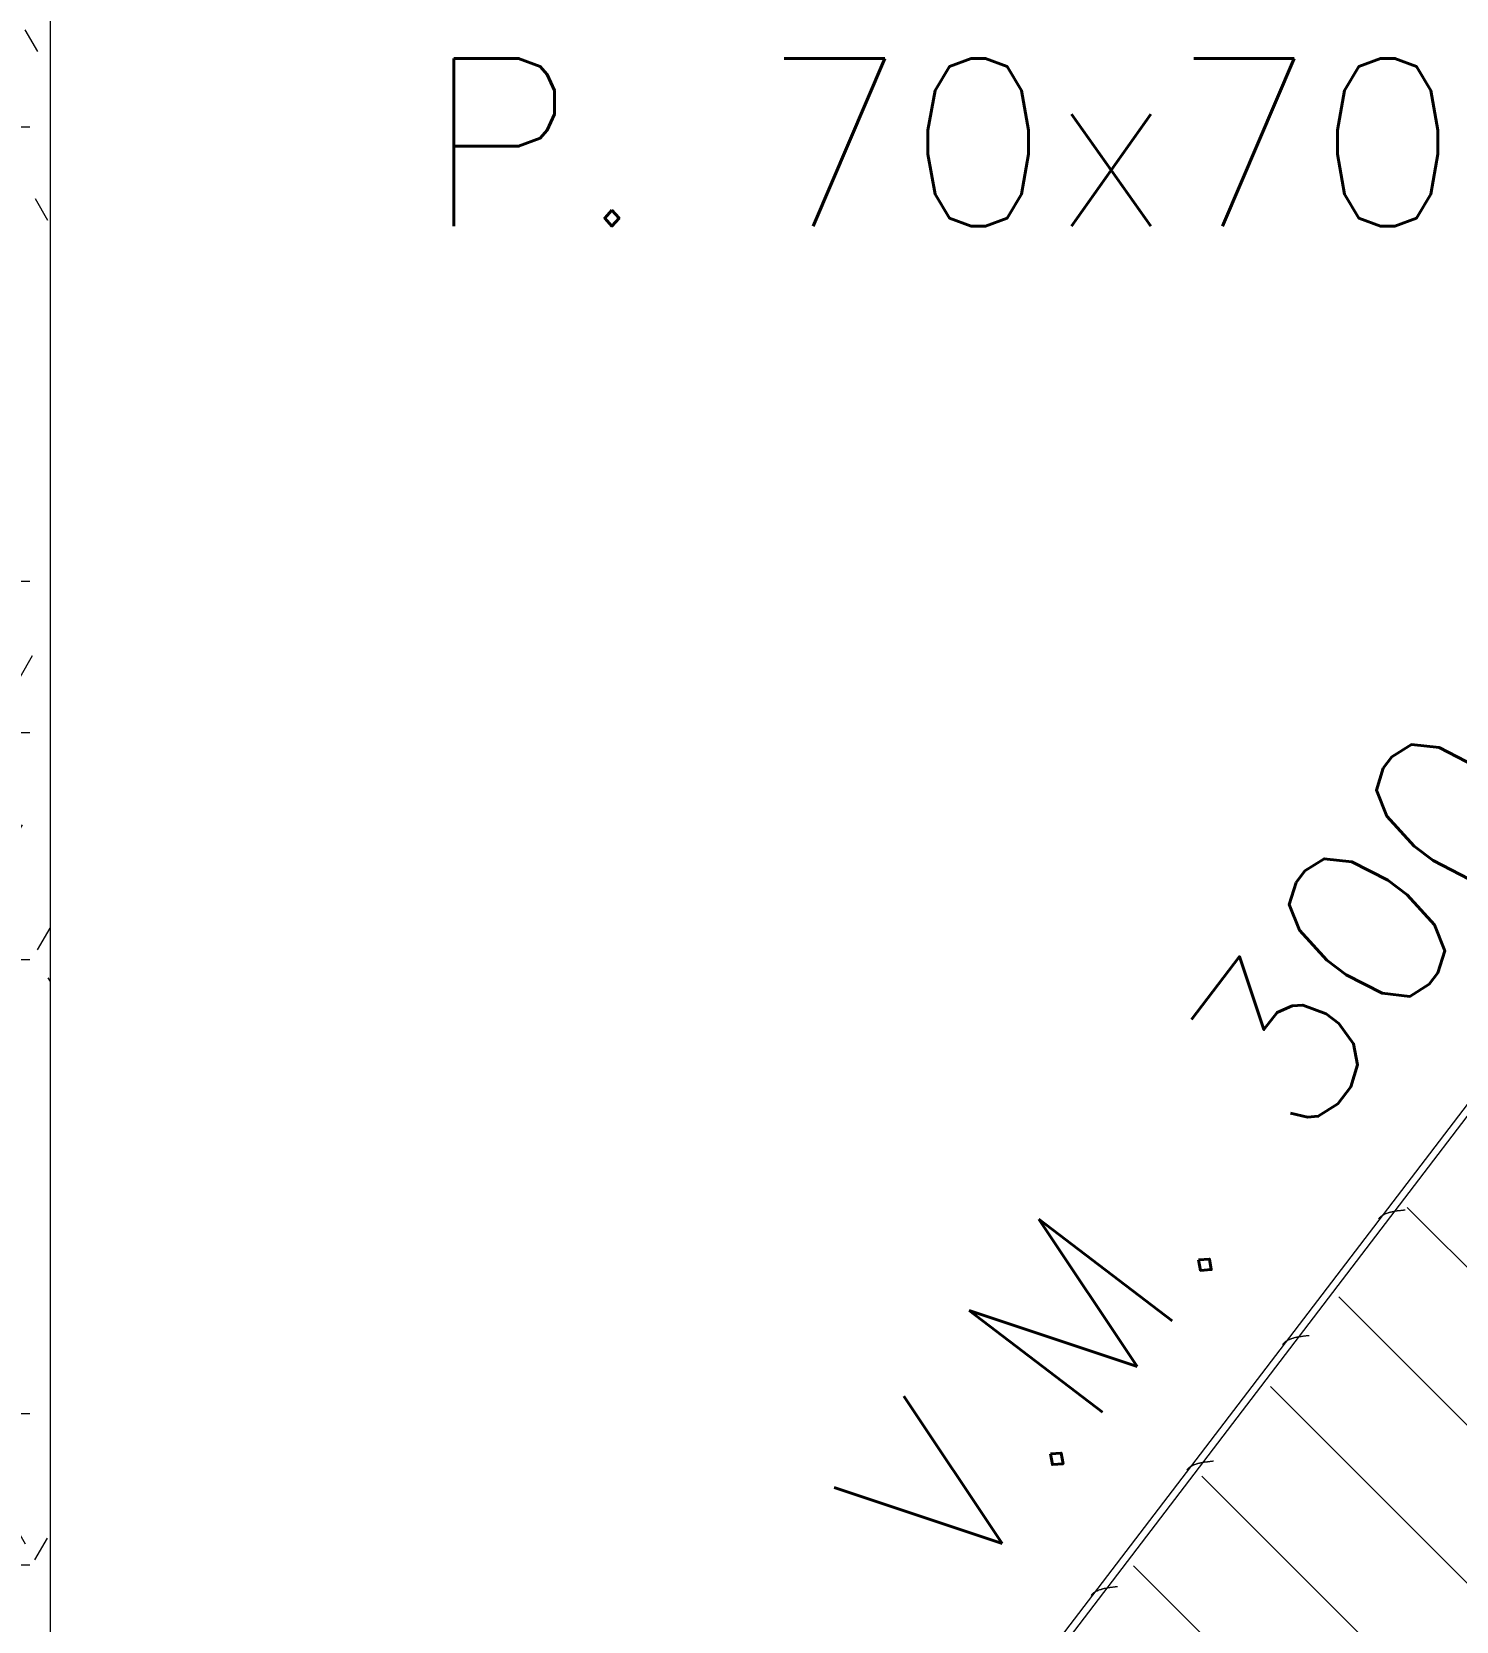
# Model space of a CAD drawing. Extents: x -10459 to 16942, y -13088 to 14608.
# Drawn here: x 4974.5 to 5070.1, y 3104 to 3210.7 of the extents above; entities that cross this region are included whole.
import ezdxf

# ---------------------------------------------------------------- set-up
doc = ezdxf.new("R2010")
doc.units = 0
doc.header["$LTSCALE"] = 30
doc.header["$MEASUREMENT"] = 0
doc.linetypes.add("EJE1-1'$0$RLE-PROYECCION", pattern=[0.71438, 0.47625, -0.23813])
doc.layers.get('0').update_dxf_attribs({"linetype": 'CONTINUOUS'})
doc.layers.add("EJE1-1'$0$RLA-ACHURADO", color=30, linetype="EJE1-1'$0$RLE-PROYECCION", lineweight=15, transparency=0.7)
doc.layers.add("EJE1-1'$0$RLA-CONTORNO", color=30, linetype='CONTINUOUS', lineweight=15)
doc.layers.add("EJE1-1'$0$RLA-TEXTOS-1", color=9, linetype='CONTINUOUS', lineweight=9)
doc.styles.add("EJE1-1'$0$RomanS", font='romans.shx', dxfattribs={"height": 11.25})

# ---------------------------------------------------------------- blocks, each defined once
blk = doc.blocks.new("EJE1-1'$0$FP_7-EJE 1-1_")
at = {"layer": "EJE1-1'$0$RLA-CONTORNO"}
for p, q in [((2342.85, 1103), (2140.48, 837.91)), ((2229.73, 954.89), (2229.71, 954.87)), ((2229.75, 954.91), (2229.73, 954.89)), ((2229.77, 954.92), (2229.75, 954.91)), ((2229.79, 954.94), (2229.77, 954.92)), ((2229.81, 954.95), (2229.79, 954.94)), ((2229.83, 954.97), (2229.81, 954.95)), ((2229.85, 954.98), (2229.83, 954.97)), ((2229.87, 955), (2229.85, 954.98)), ((2229.89, 955.01), (2229.87, 955)), ((2229.92, 955.02), (2229.89, 955.01)), ((2229.94, 955.04), (2229.92, 955.02)), ((2229.96, 955.05), (2229.94, 955.04)), ((2229.99, 955.06), (2229.96, 955.05)), ((2230.01, 955.08), (2229.99, 955.06)), ((2230.04, 955.09), (2230.01, 955.08)), ((2230.06, 955.1), (2230.04, 955.09)), ((2230.09, 955.11), (2230.06, 955.1)), ((2230.11, 955.12), (2230.09, 955.11)), ((2230.14, 955.13), (2230.11, 955.12)), ((2230.17, 955.14), (2230.14, 955.13)), ((2230.19, 955.15), (2230.17, 955.14)), ((2230.22, 955.16), (2230.19, 955.15)), ((2230.25, 955.17), (2230.22, 955.16)), ((2230.28, 955.18), (2230.25, 955.17)), ((2230.31, 955.19), (2230.28, 955.18)), ((2230.34, 955.2), (2230.31, 955.19)), ((2230.37, 955.21), (2230.34, 955.2)), ((2230.4, 955.21), (2230.37, 955.21)), ((2230.43, 955.22), (2230.4, 955.21)), ((2230.46, 955.23), (2230.43, 955.22)), ((2230.49, 955.24), (2230.46, 955.23)), ((2230.52, 955.24), (2230.49, 955.24)), ((2230.55, 955.25), (2230.52, 955.24)), ((2230.58, 955.26), (2230.55, 955.25)), ((2230.61, 955.26), (2230.58, 955.26)), ((2230.65, 955.27), (2230.61, 955.26)), ((2230.68, 955.27), (2230.65, 955.27)), ((2230.71, 955.28), (2230.68, 955.27)), ((2230.75, 955.29), (2230.71, 955.28)), ((2230.78, 955.29), (2230.75, 955.29)), ((2230.81, 955.3), (2230.78, 955.29)), ((2230.85, 955.3), (2230.81, 955.3)), ((2230.88, 955.31), (2230.85, 955.3)), ((2230.92, 955.31), (2230.88, 955.31)), ((2230.95, 955.32), (2230.92, 955.31)), ((2230.98, 955.32), (2230.95, 955.32)), ((2231.02, 955.32), (2230.98, 955.32)), ((2231.05, 955.33), (2231.02, 955.32)), ((2231.09, 955.33), (2231.05, 955.33)), ((2231.12, 955.34), (2231.09, 955.33)), ((2231.16, 955.34), (2231.12, 955.34)), ((2231.19, 955.34), (2231.16, 955.34)), ((2231.23, 955.35), (2231.19, 955.34)), ((2231.27, 955.35), (2231.23, 955.35)), ((2231.3, 955.36), (2231.27, 955.35)), ((2231.34, 955.36), (2231.3, 955.36)), ((2231.37, 955.36), (2231.34, 955.36)), ((2231.41, 955.37), (2231.37, 955.36)), ((2229.64, 954.8), (2229.63, 954.78)), ((2229.66, 954.82), (2229.64, 954.8)), ((2229.68, 954.84), (2229.66, 954.82)), ((2229.69, 954.85), (2229.68, 954.84)), ((2229.71, 954.87), (2229.69, 954.85)), ((2223.21, 946.37), (2223.19, 946.35)), ((2223.23, 946.39), (2223.21, 946.37)), ((2223.24, 946.41), (2223.23, 946.39)), ((2223.26, 946.43), (2223.24, 946.41)), ((2223.28, 946.44), (2223.26, 946.43)), ((2223.3, 946.46), (2223.28, 946.44)), ((2223.31, 946.48), (2223.3, 946.46)), ((2223.33, 946.49), (2223.31, 946.48)), ((2223.35, 946.51), (2223.33, 946.49)), ((2223.37, 946.52), (2223.35, 946.51)), ((2223.39, 946.54), (2223.37, 946.52)), ((2223.42, 946.55), (2223.39, 946.54)), ((2223.44, 946.57), (2223.42, 946.55)), ((2223.46, 946.58), (2223.44, 946.57)), ((2223.48, 946.6), (2223.46, 946.58)), ((2223.5, 946.61), (2223.48, 946.6)), ((2223.53, 946.62), (2223.5, 946.61)), ((2223.55, 946.63), (2223.53, 946.62)), ((2223.58, 946.65), (2223.55, 946.63)), ((2223.6, 946.66), (2223.58, 946.65)), ((2223.63, 946.67), (2223.6, 946.66)), ((2223.65, 946.68), (2223.63, 946.67)), ((2223.68, 946.69), (2223.65, 946.68)), ((2223.7, 946.7), (2223.68, 946.69)), ((2223.73, 946.71), (2223.7, 946.7)), ((2223.76, 946.72), (2223.73, 946.71)), ((2223.79, 946.73), (2223.76, 946.72)), ((2223.82, 946.74), (2223.79, 946.73)), ((2223.84, 946.75), (2223.82, 946.74)), ((2223.87, 946.76), (2223.84, 946.75)), ((2223.9, 946.77), (2223.87, 946.76)), ((2223.93, 946.78), (2223.9, 946.77)), ((2223.96, 946.79), (2223.93, 946.78)), ((2223.99, 946.79), (2223.96, 946.79)), ((2224.02, 946.8), (2223.99, 946.79)), ((2224.05, 946.81), (2224.02, 946.8)), ((2224.08, 946.81), (2224.05, 946.81)), ((2224.12, 946.82), (2224.08, 946.81)), ((2224.15, 946.83), (2224.12, 946.82)), ((2224.18, 946.83), (2224.15, 946.83)), ((2224.21, 946.84), (2224.18, 946.83)), ((2224.25, 946.85), (2224.21, 946.84)), ((2224.28, 946.85), (2224.25, 946.85)), ((2224.31, 946.86), (2224.28, 946.85)), ((2224.35, 946.86), (2224.31, 946.86)), ((2224.38, 946.87), (2224.35, 946.86)), ((2224.41, 946.87), (2224.38, 946.87)), ((2224.45, 946.88), (2224.41, 946.87)), ((2224.48, 946.88), (2224.45, 946.88)), ((2224.52, 946.89), (2224.48, 946.88)), ((2224.55, 946.89), (2224.52, 946.89)), ((2224.58, 946.9), (2224.55, 946.89)), ((2224.62, 946.9), (2224.58, 946.9)), ((2224.65, 946.9), (2224.62, 946.9)), ((2224.69, 946.91), (2224.65, 946.9)), ((2224.72, 946.91), (2224.69, 946.91)), ((2224.76, 946.92), (2224.72, 946.91)), ((2224.8, 946.92), (2224.76, 946.92)), ((2224.83, 946.92), (2224.8, 946.92)), ((2224.87, 946.93), (2224.83, 946.92)), ((2224.9, 946.93), (2224.87, 946.93)), ((2224.94, 946.94), (2224.9, 946.93)), ((2224.97, 946.94), (2224.94, 946.94)), ((2216.78, 937.94), (2216.76, 937.92)), ((2216.79, 937.96), (2216.78, 937.94)), ((2216.81, 937.98), (2216.79, 937.96)), ((2216.83, 938), (2216.81, 937.98)), ((2216.84, 938.01), (2216.83, 938)), ((2216.86, 938.03), (2216.84, 938.01)), ((2216.88, 938.05), (2216.86, 938.03)), ((2216.9, 938.06), (2216.88, 938.05)), ((2216.92, 938.08), (2216.9, 938.06)), ((2216.94, 938.1), (2216.92, 938.08)), ((2216.96, 938.11), (2216.94, 938.1)), ((2216.98, 938.13), (2216.96, 938.11)), ((2217, 938.14), (2216.98, 938.13)), ((2217.02, 938.15), (2217, 938.14)), ((2217.05, 938.17), (2217.02, 938.15)), ((2217.07, 938.18), (2217.05, 938.17)), ((2217.09, 938.19), (2217.07, 938.18)), ((2217.12, 938.21), (2217.09, 938.19)), ((2217.14, 938.22), (2217.12, 938.21)), ((2217.17, 938.23), (2217.14, 938.22)), ((2217.19, 938.24), (2217.17, 938.23)), ((2217.22, 938.25), (2217.19, 938.24)), ((2217.24, 938.26), (2217.22, 938.25)), ((2217.27, 938.27), (2217.24, 938.26)), ((2217.3, 938.29), (2217.27, 938.27)), ((2217.32, 938.3), (2217.3, 938.29)), ((2217.35, 938.3), (2217.32, 938.3)), ((2217.38, 938.31), (2217.35, 938.3)), ((2217.41, 938.32), (2217.38, 938.31)), ((2217.44, 938.33), (2217.41, 938.32)), ((2217.47, 938.34), (2217.44, 938.33)), ((2217.5, 938.35), (2217.47, 938.34)), ((2217.53, 938.36), (2217.5, 938.35)), ((2217.56, 938.36), (2217.53, 938.36)), ((2217.59, 938.37), (2217.56, 938.36)), ((2217.62, 938.38), (2217.59, 938.37)), ((2217.65, 938.39), (2217.62, 938.38)), ((2217.68, 938.39), (2217.65, 938.39)), ((2217.71, 938.4), (2217.68, 938.39)), ((2217.75, 938.41), (2217.71, 938.4)), ((2217.78, 938.41), (2217.75, 938.41)), ((2217.81, 938.42), (2217.78, 938.41)), ((2217.84, 938.42), (2217.81, 938.42)), ((2217.88, 938.43), (2217.84, 938.42)), ((2217.91, 938.43), (2217.88, 938.43)), ((2217.94, 938.44), (2217.91, 938.43)), ((2217.98, 938.44), (2217.94, 938.44)), ((2218.01, 938.45), (2217.98, 938.44)), ((2218.05, 938.45), (2218.01, 938.45)), ((2218.08, 938.46), (2218.05, 938.45)), ((2218.12, 938.46), (2218.08, 938.46)), ((2218.15, 938.47), (2218.12, 938.46)), ((2218.19, 938.47), (2218.15, 938.47)), ((2218.22, 938.48), (2218.19, 938.47)), ((2218.26, 938.48), (2218.22, 938.48)), ((2218.29, 938.48), (2218.26, 938.48)), ((2218.33, 938.49), (2218.29, 938.48)), ((2218.36, 938.49), (2218.33, 938.49)), ((2218.4, 938.5), (2218.36, 938.49)), ((2218.43, 938.5), (2218.4, 938.5)), ((2218.47, 938.5), (2218.43, 938.5)), ((2218.5, 938.51), (2218.47, 938.5)), ((2218.54, 938.51), (2218.5, 938.51)), ((2210.34, 929.51), (2210.33, 929.5)), ((2210.36, 929.53), (2210.34, 929.51)), ((2210.37, 929.55), (2210.36, 929.53)), ((2210.39, 929.57), (2210.37, 929.55)), ((2210.41, 929.59), (2210.39, 929.57)), ((2210.43, 929.6), (2210.41, 929.59)), ((2210.45, 929.62), (2210.43, 929.6)), ((2210.47, 929.64), (2210.45, 929.62)), ((2210.48, 929.65), (2210.47, 929.64)), ((2210.5, 929.67), (2210.48, 929.65)), ((2210.53, 929.68), (2210.5, 929.67)), ((2210.55, 929.7), (2210.53, 929.68)), ((2210.57, 929.71), (2210.55, 929.7)), ((2210.59, 929.73), (2210.57, 929.71)), ((2210.61, 929.74), (2210.59, 929.73)), ((2210.64, 929.75), (2210.61, 929.74)), ((2210.66, 929.77), (2210.64, 929.75)), ((2210.68, 929.78), (2210.66, 929.77)), ((2210.71, 929.79), (2210.68, 929.78)), ((2210.73, 929.8), (2210.71, 929.79)), ((2210.76, 929.81), (2210.73, 929.8)), ((2210.78, 929.82), (2210.76, 929.81)), ((2210.81, 929.84), (2210.78, 929.82)), ((2210.84, 929.85), (2210.81, 929.84)), ((2210.86, 929.86), (2210.84, 929.85)), ((2210.89, 929.87), (2210.86, 929.86)), ((2210.92, 929.88), (2210.89, 929.87)), ((2210.95, 929.89), (2210.92, 929.88)), ((2210.98, 929.89), (2210.95, 929.89)), ((2211, 929.9), (2210.98, 929.89)), ((2211.03, 929.91), (2211, 929.9)), ((2211.06, 929.92), (2211.03, 929.91)), ((2211.09, 929.93), (2211.06, 929.92)), ((2211.12, 929.94), (2211.09, 929.93)), ((2211.15, 929.94), (2211.12, 929.94)), ((2211.19, 929.95), (2211.15, 929.94)), ((2211.22, 929.96), (2211.19, 929.95)), ((2211.25, 929.96), (2211.22, 929.96)), ((2211.28, 929.97), (2211.25, 929.96)), ((2211.31, 929.98), (2211.28, 929.97)), ((2211.34, 929.98), (2211.31, 929.98)), ((2211.38, 929.99), (2211.34, 929.98)), ((2211.41, 929.99), (2211.38, 929.99)), ((2211.44, 930), (2211.41, 929.99)), ((2211.48, 930.01), (2211.44, 930)), ((2211.51, 930.01), (2211.48, 930.01)), ((2211.54, 930.02), (2211.51, 930.01)), ((2211.58, 930.02), (2211.54, 930.02)), ((2211.61, 930.03), (2211.58, 930.02)), ((2211.65, 930.03), (2211.61, 930.03)), ((2211.68, 930.03), (2211.65, 930.03)), ((2211.72, 930.04), (2211.68, 930.03)), ((2211.75, 930.04), (2211.72, 930.04)), ((2211.79, 930.05), (2211.75, 930.04)), ((2211.82, 930.05), (2211.79, 930.05)), ((2211.86, 930.06), (2211.82, 930.05)), ((2211.89, 930.06), (2211.86, 930.06)), ((2211.93, 930.06), (2211.89, 930.06)), ((2211.96, 930.07), (2211.93, 930.06)), ((2212, 930.07), (2211.96, 930.07)), ((2212.03, 930.07), (2212, 930.07)), ((2212.07, 930.08), (2212.03, 930.07)), ((2212.1, 930.08), (2212.07, 930.08))]:
    blk.add_line(p, q, dxfattribs=at)
blk = doc.blocks.new("EJE1-1'$0$RLA-VIGAS-CAJONES - V_M_ 300x300x5-397230-EJE 1-1_")
at = {"layer": "EJE1-1'$0$RLA-CONTORNO"}
blk.add_line((2140.48, 837.09), (2343.48, 1103), dxfattribs=at)
blk = doc.blocks.new("EJE1-1'")
at = {"layer": "EJE1-1'$0$RLA-ACHURADO"}
h = blk.add_hatch(dxfattribs=at)
h.set_pattern_fill('SAND - DENSE', color=256, style=0, pattern_type=2)
h.set_pattern_definition([(0, (-234.281, -2576.79), (20.32, 5.08), [1.676, -13.564, 1.676, -13.564, -81.28]), (0, (-234.281, -2576.79), (20.32, 5.08), [-30.48, 1.676, -28.804, 1.676, -13.564, -35.56]), (0, (-234.281, -2576.79), (20.32, 5.08), [-76.2, 1.676, -8.484, 1.676, -23.724]), (120, (-226.661, -2574.25), (-14.559409, 15.057636), [1.676, -13.564, 1.676, -13.564, -81.28]), (120, (-226.661, -2574.25), (-14.559409, 15.057636), [-30.48, 1.676, -28.804, 1.676, -13.564, -35.56]), (120, (-226.661, -2574.25), (-14.559409, 15.057636), [-76.2, 1.676, -8.484, 1.676, -23.724]), (240, (-224.121, -2564.09), (-5.760591, -20.137636), [1.676, -13.564, 1.676, -13.564, -81.28]), (240, (-224.121, -2564.09), (-5.760591, -20.137636), [-30.48, 1.676, -28.804, 1.676, -13.564, -35.56]), (240, (-224.121, -2564.09), (-5.760591, -20.137636), [-76.2, 1.676, -8.484, 1.676, -23.724])])
h.paths.add_polyline_path([(2119.733, 787), (2140.481, 787), (2140.481, 1171), (2135.481, 1171), (2135.481, 1103), (2075.481, 1103), (2075.481, 1168), (2070.481, 1168), (2070.481, 787)], flags=0)
h = blk.add_hatch(dxfattribs=at)
h.set_pattern_fill('RLE-ELEMENTOS METALICOS', color=256, style=0, pattern_type=2)
h.set_pattern_definition([(135, (-234.281, -2576.79), (-5.303301, -5.303301), [])])
h.paths.add_polyline_path([(2140.484, 790.118), (2345.481, 1058.653), (2345.481, 1103), (2344.108, 1103), (2140.484, 836.262), (2140.484, 815.02)], flags=0)
at = {"layer": "EJE1-1'$0$RLA-CONTORNO"}
blk.add_line((2140.481, 787), (2140.481, 1171), dxfattribs=at)
for name in ["EJE1-1'$0$RLA-VIGAS-CAJONES - V_M_ 300x300x5-397230-EJE 1-1_", "EJE1-1'$0$FP_7-EJE 1-1_"]:
    blk.add_blockref(name, (0, 0), dxfattribs=at)
at = {"layer": "EJE1-1'$0$RLA-TEXTOS-1", "insert": (2200.35, 1027.049), "char_height": 11.25, "width": 129.81884, "attachment_point": 5, "line_spacing_factor": 0.983083, "style": "EJE1-1'$0$RomanS"}
blk.add_mtext('P. 70x70', dxfattribs=at)
at = {"layer": "EJE1-1'$0$RLA-TEXTOS-1", "insert": (2234.119, 981.235), "char_height": 11.25, "width": 150.89513, "attachment_point": 5, "rotation": 52.64233, "line_spacing_factor": 0.941778, "style": "EJE1-1'$0$RomanS"}
blk.add_mtext('V.M. 300x300x5', dxfattribs=at)

msp = doc.modelspace()

# ---------------------------------------------------------------- block references
msp.add_blockref("EJE1-1'", (2835.3, 2176.19))

doc.saveas('drawing.dxf')
